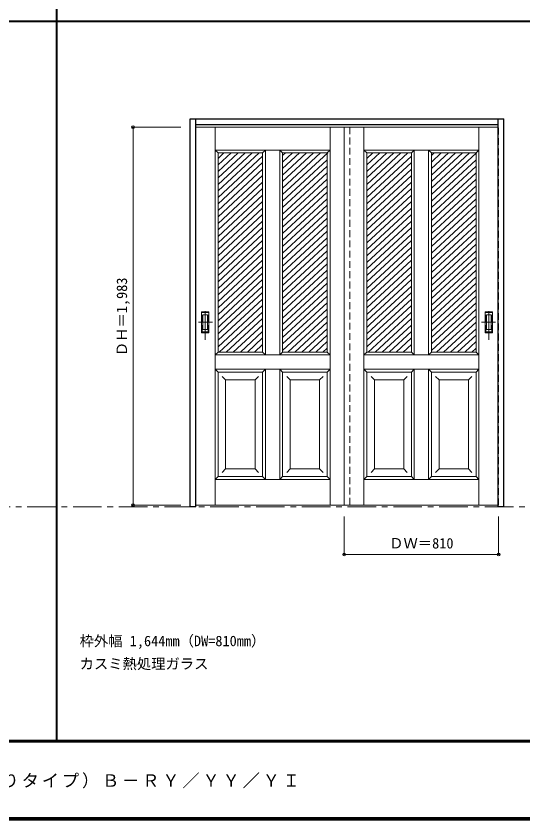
# Model space of a CAD drawing. Units: millimetres, scale not verified. Extents: x -6000 to 5700, y -4307 to 4260.
# Drawn here: x -2909 to -250, y -4205 to 12 of the extents above; entities that cross this region are included whole.
import ezdxf
from ezdxf.enums import TextEntityAlignment as Align

# ---------------------------------------------------------------- set-up
doc = ezdxf.new("R2010")
doc.units = ezdxf.units.MM
doc.header["$LTSCALE"] = 30
doc.header["$PDMODE"] = 32
doc.header["$PDSIZE"] = 15
doc.linetypes.add('CHAIN1', pattern=[8, 5, -1, 1, -1])
doc.linetypes.add('DASHED1', pattern=[1.8, 1.2, -0.6])
for name, color, linetype, lineweight in [('0-1_通り芯', 7, 'CHAIN1', 18), ('0-2_扉', 7, 'Continuous', 18), ('0-3_仕上げ', 3, 'Continuous', 25), ('0-6_引手', 7, 'Continuous', 18), ('0-B_寸法', 4, 'Continuous', 9), ('0-C_ハッチ', 4, 'Continuous', 9), ('F-1_枠', 6, 'Continuous', 40), ('F-A_文字', 7, 'Continuous', 18)]:
    doc.layers.add(name, color=color, linetype=linetype, lineweight=lineweight)
doc.layers.add('0-A_文字', color=7, linetype='Continuous')
doc.styles.add('ＭＳ ゴシック', font='')
doc.styles.get('ＭＳ ゴシック').set_extended_font_data('MS Gothic')

msp = doc.modelspace()

# ---------------------------------------------------------------- linework, layer by layer
at = {"layer": '0-1_通り芯'}
msp.add_line((-5490, -2562.5), (100, -2562.5), dxfattribs=at)
at = {"layer": '0-2_扉', "color": 4, "linetype": 'DASHED1', "lineweight": 9}
for p, q in [((-1968, -2554), (-1968, -571)), ((-1968, -571), (-1965, -571)), ((-378, -571), (-381, -571)), ((-378, -2554), (-378, -571)), ((-1968, -2554), (-1965, -2554)), ((-378, -2554), (-381, -2554))]:
    msp.add_line(p, q, dxfattribs=at)
at = {"layer": '0-2_扉'}
for p, q in [((-1158, -571), (-1965, -571)), ((-1864.5, -2554), (-1864.5, -571)), ((-1261.5, -2554), (-1261.5, -571)), ((-1188, -571), (-1188, -2554)), ((-1188, -571), (-381, -571)), ((-1084.5, -2554), (-1084.5, -571)), ((-481.5, -2554), (-481.5, -571)), ((-1864.5, -691), (-1849.5, -706)), ((-1603, -691), (-1864.5, -691)), ((-1615.5, -706), (-1849.5, -706)), ((-1849.5, -1751), (-1849.5, -706)), ((-1615.5, -706), (-1600.79, -691.29)), ((-1615.5, -706), (-1615.5, -994)), ((-1261.5, -691), (-1603, -691)), ((-1600.5, -691), (-1600.5, -1766)), ((-1510.5, -706), (-1525.5, -691)), ((-1525.5, -691), (-1525.5, -1766)), ((-1510.5, -706), (-1510.5, -994)), ((-1276.5, -1619.76), (-1276.5, -706)), ((-1084.5, -691), (-1069.5, -706)), ((-1084.5, -691), (-743, -691)), ((-1069.5, -706), (-835.5, -706)), ((-1069.5, -1619.76), (-1069.5, -706)), ((-835.5, -706), (-820.5, -691)), ((-835.5, -706), (-835.5, -994)), ((-820.5, -691), (-820.5, -1766)), ((-745.5, -691), (-745.5, -1766)), ((-730.5, -706), (-745.21, -691.29)), ((-730.5, -706), (-496.5, -706)), ((-730.5, -706), (-730.5, -994)), ((-496.5, -1751), (-496.5, -706)), ((-1276.69, -889), (-1276.5, -889)), ((-1069.31, -889), (-1069.5, -889)), ((-1615.5, -994), (-1615.5, -1751)), ((-1510.5, -994), (-1510.5, -1751)), ((-835.5, -994), (-835.5, -1751)), ((-730.5, -994), (-730.5, -1751)), ((-1276.5, -1751), (-1276.5, -1608.95)), ((-1069.5, -1751), (-1069.5, -1608.95)), ((-1849.5, -1751), (-1615.5, -1751)), ((-1615.5, -1751), (-1804.5, -1751)), ((-1600.5, -1766), (-1615.5, -1751)), ((-1600.5, -1766), (-1261.5, -1766)), ((-1510.5, -1751), (-1525.5, -1766)), ((-1510.5, -1751), (-1321.5, -1751)), ((-1276.5, -1751), (-1475.5, -1751)), ((-1261.5, -1766), (-1276.5, -1751)), ((-835.5, -1751), (-1024.5, -1751)), ((-835.5, -1751), (-820.5, -1766)), ((-745.5, -1766), (-730.5, -1751)), ((-481.5, -1766), (-745.5, -1766)), ((-496.5, -1751), (-730.5, -1751)), ((-730.5, -1751), (-541.5, -1751)), ((-496.5, -1751), (-481.5, -1766)), ((-1600.5, -1841), (-1864.5, -1841)), ((-1600.5, -1841), (-1615.5, -1856)), ((-1600.5, -1841), (-1600.5, -2419)), ((-1261.5, -1841), (-1600.5, -1841)), ((-1525.5, -1841), (-1525.5, -2419)), ((-1510.5, -1856), (-1525.5, -1841)), ((-1084.5, -1841), (-1069.5, -1856)), ((-1084.5, -1841), (-745.5, -1841)), ((-835.5, -1856), (-820.5, -1841)), ((-820.5, -1841), (-820.5, -2419)), ((-745.5, -1841), (-481.5, -1841)), ((-745.5, -1841), (-730.5, -1856)), ((-745.5, -1841), (-745.5, -2419)), ((-496.5, -1856), (-481.5, -1841)), ((-1615.5, -1856), (-1849.5, -1856)), ((-1809.5, -1896), (-1827.18, -1878.32)), ((-1809.5, -1896), (-1655.5, -1896)), ((-1809.5, -1896), (-1809.5, -2364)), ((-1655.5, -1896), (-1637.82, -1878.32)), ((-1655.5, -2362.57), (-1655.5, -1896)), ((-1615.5, -1856), (-1615.5, -2404)), ((-1510.5, -1856), (-1510.5, -2404)), ((-1470.54, -1896), (-1488.21, -1878.32)), ((-1470.54, -1896), (-1316.5, -1896)), ((-1470.5, -1896), (-1470.5, -2364)), ((-1316.54, -1896), (-1298.86, -1878.32)), ((-1316.5, -2364), (-1316.5, -1896)), ((-1276.5, -2404), (-1276.5, -1856)), ((-1069.5, -1856), (-835.5, -1856)), ((-1069.5, -2404), (-1069.5, -1856)), ((-1029.46, -1896), (-1047.14, -1878.32)), ((-875.46, -1896), (-1029.5, -1896)), ((-875.5, -1896), (-875.5, -2364)), ((-875.46, -1896), (-857.79, -1878.32)), ((-835.5, -1856), (-835.5, -2404)), ((-730.5, -1856), (-496.5, -1856)), ((-730.5, -1856), (-730.5, -2404)), ((-690.5, -1896), (-708.18, -1878.32)), ((-536.5, -1896), (-690.5, -1896)), ((-690.5, -2362.57), (-690.5, -1896)), ((-536.5, -1896), (-518.82, -1878.32)), ((-496.5, -2404), (-496.5, -1856)), ((-1809.5, -2364), (-1827.18, -2381.68)), ((-1809.5, -2364), (-1655.5, -2364)), ((-1655.5, -2364), (-1655.5, -2362.57)), ((-1655.5, -2364), (-1637.82, -2381.68)), ((-1470.5, -2364), (-1488.18, -2381.68)), ((-1470.5, -2364), (-1316.5, -2364)), ((-1316.5, -2364), (-1316.5, -2362.57)), ((-1316.5, -2364), (-1298.82, -2381.68)), ((-1029.5, -2364), (-1047.18, -2381.68)), ((-1029.5, -2364), (-1029.5, -2362.57)), ((-875.5, -2364), (-857.82, -2381.68)), ((-690.5, -2364), (-708.18, -2381.68)), ((-690.5, -2364), (-690.5, -2362.57)), ((-536.5, -2364), (-518.82, -2381.68)), ((-1600.5, -2419), (-1864.5, -2419)), ((-1615.5, -2404), (-1600.5, -2419)), ((-1510.5, -2404), (-1525.5, -2419)), ((-1276.5, -2404), (-1510.5, -2404)), ((-1069.5, -2404), (-1084.5, -2419)), ((-1084.5, -2419), (-745.5, -2419)), ((-1069.5, -2404), (-835.5, -2404)), ((-835.5, -2404), (-820.5, -2419)), ((-730.5, -2404), (-745.5, -2419)), ((-745.5, -2419), (-481.5, -2419)), ((-730.5, -2404), (-496.5, -2404)), ((-496.5, -2404), (-481.5, -2419)), ((-1158, -2554), (-1965, -2554)), ((-1188, -2554), (-381, -2554))]:
    msp.add_line(p, q, dxfattribs=at)
for points in [[(-1261.5, -691), (-1276.5, -706), (-1510.5, -706)], [(-743, -691), (-481.5, -691), (-496.5, -706)], [(-1849.5, -1751), (-1864.5, -1766), (-1600.5, -1766)], [(-745.5, -1766), (-1084.5, -1766), (-1069.5, -1751), (-870.5, -1751)], [(-1849.5, -2404), (-1849.5, -1856), (-1864.5, -1841)], [(-1261.5, -1841), (-1276.5, -1856), (-1510.5, -1856)], [(-875.5, -2364), (-1029.5, -2364), (-1029.5, -1896)], [(-536.5, -1896), (-536.5, -2364), (-690.5, -2364)], [(-1615.5, -2404), (-1849.5, -2404), (-1864.5, -2419)], [(-1276.5, -2404), (-1261.5, -2419), (-1600.5, -2419)]]:
    msp.add_lwpolyline(points, dxfattribs=at)
at = {"layer": '0-3_仕上げ'}
for p, q in [((-1995, -2562.5), (-1995, -527.5)), ((-1995, -527.5), (-351, -527.5)), ((-1965, -2562.5), (-1965, -527.5)), ((-381, -2553.46), (-381, -527.5)), ((-351, -2562.5), (-351, -527.5)), ((-1965, -557.5), (-381, -557.5)), ((-1965, -2562.5), (-1995, -2562.5))]:
    msp.add_line(p, q, dxfattribs=at)
at = {"layer": '0-3_仕上げ', "color": 4, "linetype": 'DASHED1', "lineweight": 9}
msp.add_line((-1158, -571), (-1158, -2554), dxfattribs=at)
at = {"layer": '0-3_仕上げ'}
msp.add_lwpolyline([(-351, -2562.5), (-381, -2562.5), (-381, -2553.8)], dxfattribs=at)
at = {"layer": '0-6_引手', "linetype": 'CHAIN1'}
for p, q in [((-1917, -1686.33), (-1917, -1515.48)), ((-429, -1686.33), (-429, -1515.48)), ((-1878.93, -1594.1), (-1951.44, -1594.1)), ((-467.07, -1594.1), (-394.56, -1594.1))]:
    msp.add_line(p, q, dxfattribs=at)
at = {"layer": '0-6_引手'}
for p, q in [((-1936, -1539.1), (-1898, -1539.1)), ((-1936, -1649.1), (-1936, -1539.1)), ((-1929.5, -1555.1), (-1904.5, -1555.1)), ((-1929.5, -1633.1), (-1929.5, -1555.1)), ((-1904.5, -1633.1), (-1904.5, -1555.1)), ((-1898, -1649.1), (-1898, -1539.1)), ((-448, -1649.1), (-448, -1539.1)), ((-441.5, -1633.1), (-441.5, -1555.1)), ((-416.5, -1555.1), (-441.5, -1555.1)), ((-416.5, -1633.1), (-416.5, -1555.1)), ((-1929.5, -1633.1), (-1904.5, -1633.1)), ((-416.5, -1633.1), (-441.5, -1633.1)), ((-1936, -1649.1), (-1898, -1649.1)), ((-410, -1649.1), (-448, -1649.1))]:
    msp.add_line(p, q, dxfattribs=at)
at = {"layer": '0-6_引手', "linetype": 'DASHED1'}
for p, q in [((-1901, -1645.1), (-1901, -1543.1)), ((-413, -1543.1), (-445, -1543.1)), ((-413, -1645.1), (-413, -1543.1)), ((-1933, -1645.1), (-1901, -1645.1))]:
    msp.add_line(p, q, dxfattribs=at)
for points in [[(-1933, -1645.1), (-1933, -1543.1), (-1901, -1543.1)], [(-413, -1645.1), (-445, -1645.1), (-445, -1543.1)]]:
    msp.add_lwpolyline(points, dxfattribs=at)
at = {"layer": '0-6_引手'}
msp.add_lwpolyline([(-410, -1649.1), (-410, -1539.1), (-448, -1539.1)], dxfattribs=at)
at = {"layer": '0-B_寸法'}
for p, q in [((-2295, -571), (-2045, -571)), ((-2295, -571), (-2295, -2554)), ((-2295, -2554), (-2045, -2554)), ((-1188, -2812.5), (-1188, -2612.5)), ((-378, -2812.5), (-378, -2612.5)), ((-1188, -2812.5), (-378, -2812.5))]:
    msp.add_line(p, q, dxfattribs=at)
at = {"layer": '0-B_寸法', "color": 7}
for p in [(-2295, -571), (-2295, -2554), (-1188, -2812.5), (-378, -2812.5)]:
    msp.add_point(p, dxfattribs=at)
at = {"layer": '0-C_ハッチ'}
for p, q in [((-1634.17, -706), (-1849.5, -905.38)), ((-1818.15, -706), (-1849.5, -735.03)), ((-1670.97, -706), (-1849.5, -871.31)), ((-1707.76, -706), (-1849.5, -837.24)), ((-1744.56, -706), (-1849.5, -803.17)), ((-1781.36, -706), (-1849.5, -769.1)), ((-1495.19, -706), (-1510.5, -720.18)), ((-1348, -706), (-1510.5, -856.46)), ((-1384.79, -706), (-1510.5, -822.39)), ((-1421.59, -706), (-1510.5, -788.32)), ((-1458.39, -706), (-1510.5, -754.25)), ((-1311.2, -706), (-1510.5, -890.54)), ((-1274.4, -706), (-1510.5, -924.61)), ((-1001.36, -706), (-1069.5, -769.1)), ((-964.56, -706), (-1069.5, -803.17)), ((-927.76, -706), (-1069.5, -837.24)), ((-890.97, -706), (-1069.5, -871.31)), ((-1038.15, -706), (-1069.5, -735.03)), ((-854.17, -706), (-1069.5, -905.38)), ((-494.4, -706), (-730.5, -924.61)), ((-531.2, -706), (-730.5, -890.54)), ((-678.39, -706), (-730.5, -754.25)), ((-641.59, -706), (-730.5, -788.32)), ((-604.79, -706), (-730.5, -822.39)), ((-568, -706), (-730.5, -856.46)), ((-715.19, -706), (-730.5, -720.18)), ((-1615.5, -722.78), (-1849.5, -939.45)), ((-1615.5, -756.86), (-1849.5, -973.52)), ((-1276.5, -742.01), (-1510.5, -958.68)), ((-835.5, -722.78), (-1069.5, -939.45)), ((-835.5, -756.86), (-1069.5, -973.52)), ((-496.5, -742.01), (-730.5, -958.68)), ((-1615.5, -790.93), (-1849.5, -1007.59)), ((-1276.5, -776.08), (-1510.5, -992.75)), ((-835.5, -790.93), (-1069.5, -1007.59)), ((-496.5, -776.08), (-730.5, -992.75)), ((-1615.5, -825), (-1849.5, -1041.66)), ((-1276.5, -810.15), (-1510.5, -1026.82)), ((-835.5, -825), (-1069.5, -1041.66)), ((-496.5, -810.15), (-730.5, -1026.82)), ((-1615.5, -859.07), (-1849.5, -1075.74)), ((-1276.5, -844.22), (-1510.5, -1060.89)), ((-1276.5, -878.3), (-1510.5, -1094.96)), ((-835.5, -859.07), (-1069.5, -1075.74)), ((-496.5, -844.22), (-730.5, -1060.89)), ((-496.5, -878.3), (-730.5, -1094.96)), ((-1615.5, -893.14), (-1849.5, -1109.81)), ((-1615.5, -927.21), (-1849.5, -1143.88)), ((-1276.5, -912.37), (-1510.5, -1129.03)), ((-835.5, -893.14), (-1069.5, -1109.81)), ((-835.5, -927.21), (-1069.5, -1143.88)), ((-496.5, -912.37), (-730.5, -1129.03)), ((-1615.5, -961.28), (-1849.5, -1177.95)), ((-1276.5, -946.44), (-1510.5, -1163.1)), ((-835.5, -961.28), (-1069.5, -1177.95)), ((-496.5, -946.44), (-730.5, -1163.1)), ((-1615.5, -995.35), (-1849.5, -1212.02)), ((-1276.5, -980.51), (-1510.5, -1197.18)), ((-835.5, -995.35), (-1069.5, -1212.02)), ((-496.5, -980.51), (-730.5, -1197.18)), ((-1615.5, -1029.42), (-1849.5, -1246.09)), ((-1276.5, -1014.58), (-1510.5, -1231.25)), ((-1276.5, -1048.65), (-1510.5, -1265.32)), ((-835.5, -1029.42), (-1069.5, -1246.09)), ((-496.5, -1014.58), (-730.5, -1231.25)), ((-496.5, -1048.65), (-730.5, -1265.32)), ((-1615.5, -1063.5), (-1849.5, -1280.16)), ((-1276.5, -1082.72), (-1510.5, -1299.39)), ((-835.5, -1063.5), (-1069.5, -1280.16)), ((-496.5, -1082.72), (-730.5, -1299.39)), ((-1615.5, -1097.57), (-1849.5, -1314.23)), ((-1615.5, -1131.64), (-1849.5, -1348.3)), ((-1276.5, -1116.79), (-1510.5, -1333.46)), ((-835.5, -1097.57), (-1069.5, -1314.23)), ((-835.5, -1131.64), (-1069.5, -1348.3)), ((-496.5, -1116.79), (-730.5, -1333.46)), ((-1615.5, -1165.71), (-1849.5, -1382.38)), ((-1276.5, -1150.86), (-1510.5, -1367.53)), ((-835.5, -1165.71), (-1069.5, -1382.38)), ((-496.5, -1150.86), (-730.5, -1367.53)), ((-1615.5, -1199.78), (-1849.5, -1416.45)), ((-1276.5, -1184.93), (-1510.5, -1401.6)), ((-1276.5, -1219.01), (-1510.5, -1435.67)), ((-835.5, -1199.78), (-1069.5, -1416.45)), ((-496.5, -1184.93), (-730.5, -1401.6)), ((-496.5, -1219.01), (-730.5, -1435.67)), ((-1615.5, -1233.85), (-1849.5, -1450.52)), ((-1276.5, -1253.08), (-1510.5, -1469.74)), ((-835.5, -1233.85), (-1069.5, -1450.52)), ((-496.5, -1253.08), (-730.5, -1469.74)), ((-1615.5, -1267.92), (-1849.5, -1484.59)), ((-1615.5, -1301.99), (-1849.5, -1518.66)), ((-1276.5, -1287.15), (-1510.5, -1503.81)), ((-835.5, -1267.92), (-1069.5, -1484.59)), ((-835.5, -1301.99), (-1069.5, -1518.66)), ((-496.5, -1287.15), (-730.5, -1503.81)), ((-1615.5, -1336.06), (-1849.5, -1552.73)), ((-1276.5, -1321.22), (-1510.5, -1537.89)), ((-835.5, -1336.06), (-1069.5, -1552.73)), ((-496.5, -1321.22), (-730.5, -1537.89)), ((-1615.5, -1370.14), (-1849.5, -1586.8)), ((-1276.5, -1355.29), (-1510.5, -1571.96)), ((-1276.5, -1389.36), (-1510.5, -1606.03)), ((-835.5, -1370.14), (-1069.5, -1586.8)), ((-496.5, -1355.29), (-730.5, -1571.96)), ((-496.5, -1389.36), (-730.5, -1606.03)), ((-1615.5, -1404.21), (-1831.23, -1603.96)), ((-1276.5, -1423.43), (-1510.5, -1640.1)), ((-835.5, -1404.21), (-1051.23, -1603.96)), ((-496.5, -1423.43), (-730.5, -1640.1)), ((-1615.5, -1472.35), (-1849.5, -1689.02)), ((-1615.5, -1438.28), (-1800.82, -1609.87)), ((-1276.5, -1457.5), (-1510.5, -1674.17)), ((-835.5, -1472.35), (-1069.5, -1689.02)), ((-835.5, -1438.28), (-1020.82, -1609.87)), ((-496.5, -1457.5), (-730.5, -1674.17)), ((-1615.5, -1506.42), (-1849.5, -1723.09)), ((-1276.5, -1491.57), (-1510.5, -1708.24)), ((-835.5, -1506.42), (-1069.5, -1723.09)), ((-496.5, -1491.57), (-730.5, -1708.24)), ((-1615.5, -1540.49), (-1842.85, -1751)), ((-1276.5, -1525.65), (-1510.5, -1742.31)), ((-1276.5, -1559.72), (-1483.09, -1751)), ((-835.5, -1540.49), (-1062.85, -1751)), ((-496.5, -1525.65), (-730.5, -1742.31)), ((-496.5, -1559.72), (-703.09, -1751)), ((-1615.5, -1574.56), (-1806.05, -1751)), ((-1276.5, -1593.79), (-1446.29, -1751)), ((-835.5, -1574.56), (-1026.05, -1751)), ((-496.5, -1593.79), (-666.29, -1751)), ((-1831.23, -1603.96), (-1849.5, -1620.87)), ((-1800.82, -1609.87), (-1849.5, -1654.94)), ((-1615.5, -1608.63), (-1769.26, -1751)), ((-1615.5, -1642.7), (-1732.46, -1751)), ((-1276.5, -1627.86), (-1409.49, -1751)), ((-1051.23, -1603.96), (-1069.5, -1620.87)), ((-1020.82, -1609.87), (-1069.5, -1654.94)), ((-835.5, -1608.63), (-989.26, -1751)), ((-835.5, -1642.7), (-952.46, -1751)), ((-496.5, -1627.86), (-629.49, -1751)), ((-1615.5, -1676.77), (-1695.66, -1751)), ((-1276.5, -1661.93), (-1372.7, -1751)), ((-835.5, -1676.77), (-915.66, -1751)), ((-496.5, -1661.93), (-592.7, -1751)), ((-1615.5, -1710.85), (-1658.87, -1751)), ((-1276.5, -1696), (-1335.9, -1751)), ((-835.5, -1710.85), (-878.87, -1751)), ((-496.5, -1696), (-555.9, -1751)), ((-1276.5, -1730.07), (-1299.1, -1751)), ((-496.5, -1730.07), (-519.1, -1751))]:
    msp.add_line(p, q, dxfattribs=at)
at = {"layer": 'F-1_枠'}
for p, q in [((-2695, -3790), (-2695, 4175)), ((-6000, -15.5), (5700, -15.5)), ((5700, -3790), (-6000, -3790)), ((5700, -3795), (-6000, -3795)), ((5700, -4195), (-6000, -4195)), ((5700, -4200), (-6000, -4200)), ((5700, -4205), (-6000, -4205))]:
    msp.add_line(p, q, dxfattribs=at)

# ---------------------------------------------------------------- texts
at = {"layer": '0-A_文字', "style": 'ＭＳ ゴシック'}
for s, p in [('枠外幅 1,644mm（DW=810mm）', (-2575, -3310)), ('カスミ熱処理ガラス', (-2575, -3430))]:
    msp.add_text(s, height=54.99, dxfattribs=at).set_placement(p, align=Align.BOTTOM_LEFT)
at = {"layer": '0-B_寸法', "color": 7, "style": 'ＭＳ ゴシック'}
msp.add_text('ＤＨ＝1,983', height=54.99, rotation=90, dxfattribs=at).set_placement((-2310, -1771.75), align=Align.BOTTOM_LEFT)
msp.add_text('ＤＷ＝810', height=54.99, dxfattribs=at).set_placement((-951.75, -2797.5), align=Align.BOTTOM_LEFT)
at = {"layer": 'F-A_文字', "insert": (-5247.55, -4040), "char_height": 65.98, "attachment_point": 7, "style": 'ＭＳ ゴシック'}
msp.add_mtext('\\T1.17;ドレタス\u3000H20引き違い戸（レールタイプ／上吊りタイプ）Ｂ－ＲＹ／ＹＹ／ＹＩ', dxfattribs=at)

doc.saveas('drawing.dxf')
